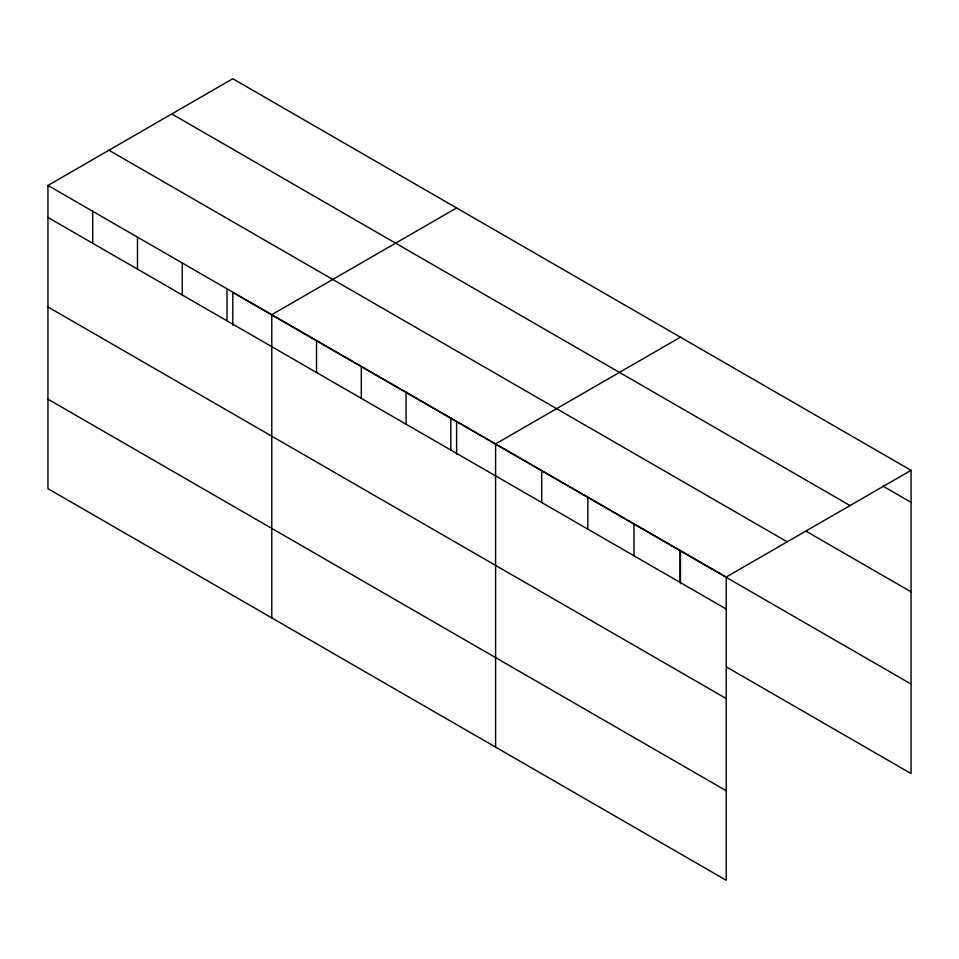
<?xml version="1.0" encoding="UTF-8"?>
<svg xmlns="http://www.w3.org/2000/svg" width="959" height="959" viewBox="0 0 959 959"><rect width="100%" height="100%" fill="white"/><g stroke="black" fill="none" stroke-linecap="round" stroke-linejoin="round"><path stroke-width="1.44" d="M47.95 185.447L726.215 577.042L726.215 880.266L47.95 488.67L47.95 185.447L232.785 78.734L911.05 470.33L911.05 773.553L726.562 667.032M456.616 207.959L271.781 314.672L271.781 617.896M680.446 337.184L495.599 443.897L495.599 747.121M726.215 577.042L911.05 470.33M882.867 486.045L911.05 502.312M171.793 113.953L850.058 505.537M805.992 531.166L911.05 591.823M108.942 150.227L787.207 541.823M911.05 684.043L232.785 292.447L232.785 325.269M47.95 217.441L726.215 609.037M47.95 306.952L726.215 698.536M47.95 399.172L726.215 790.755M680.446 550.898L680.446 583.719M680.087 550.406L680.087 582.401M633.971 523.782L633.971 555.776M587.843 497.158L587.843 529.152M541.727 470.521L541.727 502.516M456.616 421.672L456.616 454.494M450.838 418.052L450.838 450.047M406.077 392.207L406.077 424.202M361.303 366.362L361.303 398.357M316.542 340.517L316.542 372.512M227.007 288.827L227.007 320.821M182.246 262.982L182.246 294.976M137.485 237.137L137.485 269.131M92.711 211.292L92.711 243.286"/></g></svg>
